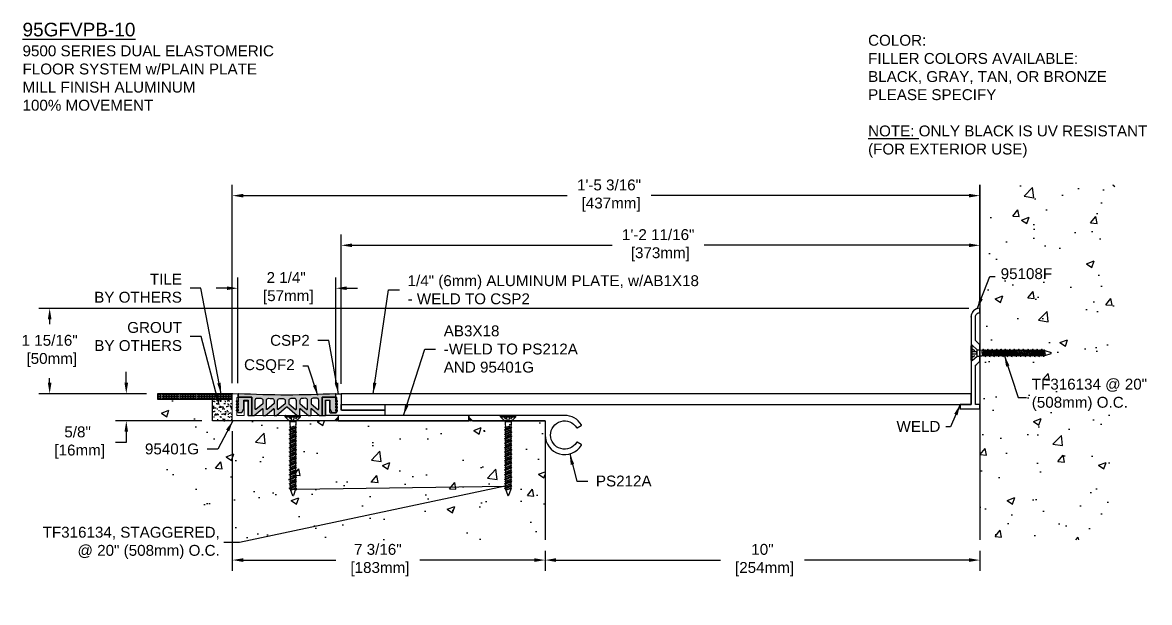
# Model space of a CAD drawing. Header units: inches. Extents: x -8 to 44.8, y -2.8 to 10.6.
# Drawn here: x -8.03 to 17.9, y -2.77 to 10.56 of the extents above; entities that cross this region are included whole.
import ezdxf
from ezdxf import colors
from ezdxf.entities.mleader import LeaderData, LeaderLine
from ezdxf.math import Vec2, Vec3

# ---------------------------------------------------------------- set-up
doc = ezdxf.new("R2010")
doc.units = ezdxf.units.IN
doc.header["$MEASUREMENT"] = 0
doc.linetypes.add('DASHED', pattern=[0.75, 0.5, -0.25])
for name, color, linetype in [('anchors', 4, 'Continuous'), ('conditions', 1, 'Continuous'), ('dimensions', 3, 'Continuous'), ('FILLER', 2, 'Continuous'), ('METALS', 7, 'Continuous'), ('Text', 2, 'Continuous')]:
    doc.layers.add(name, color=color, linetype=linetype)
doc.styles.add('ARIAL', font='arial.ttf')
doc.dimstyles.new('Arial', dxfattribs={"dimtxt": 0.25, "dimasz": 0.25, "dimexe": 0.25, "dimexo": 0.25, "dimgap": 0.25, "dimtad": 0, "dimtih": 1, "dimtoh": 1, "dimdec": 4, "dimzin": 0, "dimdsep": 46, "dimlunit": 4, "dimtxsty": 'ARIAL', "dimcen": 0.09, "dimadec": 0, "dimazin": 0, "dimtfac": 1, "dimtdec": 4, "dimtofl": 0, "dimtmove": 0, "dimatfit": 3, "dimfxl": 0, "dimfrac": 2, "dimtolj": 1, "dimtzin": 0, "dimarcsym": 0})

# ---------------------------------------------------------------- blocks, each defined once
blk = doc.blocks.new('*D0')
at = {"layer": 'DEFPOINTS', "color": 0}
for p in [(13.995, 5.439), (13.995, 3.865), (-0.694, 2.008)]:
    blk.add_point(p, dxfattribs=at)
at = {"layer": 'dimensions', "color": 0, "lineweight": -2}
for p, q in [((-0.694, 2.258), (-0.694, 5.689)), ((13.995, 4.115), (13.995, 5.689)), ((-0.444, 5.439), (5.541, 5.439)), ((13.745, 5.439), (7.653, 5.439))]:
    blk.add_line(p, q, dxfattribs=at)
at = {"layer": 'dimensions', "color": 0}
for points in [[(-0.444, 5.481), (-0.444, 5.397), (-0.694, 5.439)], [(13.745, 5.481), (13.745, 5.397), (13.995, 5.439)]]:
    blk.add_solid(points, dxfattribs=at)
at = {"layer": 'dimensions', "color": 0, "insert": (6.597, 5.439), "char_height": 0.25, "attachment_point": 5, "style": 'ARIAL'}
blk.add_mtext('\\A1;1\'-2 11/16"\\P [373mm]', dxfattribs=at)
blk = doc.blocks.new('*D1')
at = {"layer": 'DEFPOINTS', "color": 0}
for p in [(13.995, 6.581), (13.995, 3.865), (-3.201, 2.018)]:
    blk.add_point(p, dxfattribs=at)
at = {"layer": 'dimensions', "color": 0, "lineweight": -2}
for p, q in [((-3.201, 2.268), (-3.201, 6.831)), ((13.995, 4.115), (13.995, 6.831)), ((-2.951, 6.581), (4.499, 6.581)), ((13.745, 6.581), (6.432, 6.581))]:
    blk.add_line(p, q, dxfattribs=at)
at = {"layer": 'dimensions', "color": 0}
for points in [[(-2.951, 6.622), (-2.951, 6.539), (-3.201, 6.581)], [(13.745, 6.622), (13.745, 6.539), (13.995, 6.581)]]:
    blk.add_solid(points, dxfattribs=at)
at = {"layer": 'dimensions', "color": 0, "insert": (5.465, 6.581), "char_height": 0.25, "attachment_point": 5, "style": 'ARIAL'}
blk.add_mtext('\\A1;1\'-5 3/16"\\P [437mm]', dxfattribs=at)
blk = doc.blocks.new('*D2')
at = {"layer": 'DEFPOINTS', "color": 0}
for p in [(-3.201, 1.413), (3.995, -1.331), (3.995, -1.797)]:
    blk.add_point(p, dxfattribs=at)
at = {"layer": 'dimensions', "color": 0, "lineweight": -2}
for p, q in [((-3.201, 1.163), (-3.201, -2.047)), ((-2.951, -1.797), (-0.82, -1.797)), ((3.745, -1.797), (1.113, -1.797)), ((3.995, -1.581), (3.995, -2.047))]:
    blk.add_line(p, q, dxfattribs=at)
at = {"layer": 'dimensions', "color": 0}
for points in [[(-2.951, -1.755), (-2.951, -1.839), (-3.201, -1.797)], [(3.745, -1.755), (3.745, -1.839), (3.995, -1.797)]]:
    blk.add_solid(points, dxfattribs=at)
at = {"layer": 'dimensions', "color": 0, "insert": (0.147, -1.797), "char_height": 0.25, "attachment_point": 5, "style": 'ARIAL'}
blk.add_mtext('\\A1;7 3/16"\\P [183mm]', dxfattribs=at)
blk = doc.blocks.new('*D3')
at = {"layer": 'DEFPOINTS', "color": 0}
for p in [(3.996, -1.331), (13.995, -1.331), (13.995, -1.797)]:
    blk.add_point(p, dxfattribs=at)
at = {"layer": 'dimensions', "color": 0, "lineweight": -2}
for p, q in [((3.996, -1.581), (3.996, -2.047)), ((4.246, -1.797), (8.029, -1.797)), ((13.745, -1.797), (9.962, -1.797)), ((13.995, -1.581), (13.995, -2.047))]:
    blk.add_line(p, q, dxfattribs=at)
at = {"layer": 'dimensions', "color": 0}
for points in [[(4.246, -1.755), (4.246, -1.839), (3.996, -1.797)], [(13.745, -1.755), (13.745, -1.839), (13.995, -1.797)]]:
    blk.add_solid(points, dxfattribs=at)
at = {"layer": 'dimensions', "color": 0, "insert": (8.995, -1.797), "char_height": 0.25, "attachment_point": 5, "style": 'ARIAL'}
blk.add_mtext('\\A1;10"\\P [254mm]', dxfattribs=at)
blk = doc.blocks.new('*D4')
at = {"layer": 'DEFPOINTS', "color": 0}
for p in [(-0.819, 4.452), (-3.076, 2.018), (-0.819, 2.018)]:
    blk.add_point(p, dxfattribs=at)
at = {"layer": 'dimensions', "color": 0, "lineweight": -2}
for p, q in [((-3.076, 2.268), (-3.076, 4.702)), ((-0.819, 2.268), (-0.819, 4.702)), ((-3.326, 4.452), (-3.576, 4.452)), ((-0.569, 4.452), (-0.319, 4.452))]:
    blk.add_line(p, q, dxfattribs=at)
at = {"layer": 'dimensions', "color": 0}
for points in [[(-3.326, 4.494), (-3.326, 4.411), (-3.076, 4.452)], [(-0.569, 4.494), (-0.569, 4.411), (-0.819, 4.452)]]:
    blk.add_solid(points, dxfattribs=at)
at = {"layer": 'dimensions', "color": 0, "insert": (-1.962, 4.452), "char_height": 0.25, "attachment_point": 5, "style": 'ARIAL'}
blk.add_mtext('\\A1;2 1/4"\\P [57mm]', dxfattribs=at)
blk = doc.blocks.new('csp2')
blk.add_lwpolyline([(0, 0.33, -0.414214), (0.02, 0.35), (0.066, 0.35, -0.414214), (0.086, 0.33), (0.086, 0.08, 0.414214), (0.106, 0.06), (0.23, 0.06, 0.414214), (0.25, 0.08), (0.25, 0.405, 0.414214), (0.24, 0.415, -0.414214), (0.23, 0.425), (0.23, 0.49, -0.414214), (0.24, 0.5), (0.335, 0.5, -0.414214), (0.355, 0.48), (0.355, 0.135, 0.414214), (0.365, 0.125), (1.355, 0.125), (1.355, 0), (0.335, 0), (0.02, 0, -0.414214), (0, 0.02)], format="xyb", close=True)
blk = doc.blocks.new('A$C63CB1885')
for p, q in [((-0.176, 0), (-0.175, 0.018)), ((-0.176, 0), (0.176, 0)), ((-0.176, 0), (-0.07, -0.113)), ((-0.163, 0.029), (0.163, 0.029)), ((0.07, -0.113), (0.176, 0)), ((0.176, 0), (0.175, 0.018)), ((-0.086, -0.302), (0.086, -0.251)), ((-0.074, -0.251), (0.032, -0.215)), ((-0.074, -0.251), (-0.062, -0.245)), ((-0.074, -0.251), (-0.062, -0.257)), ((-0.07, -0.113), (0.07, -0.113)), ((-0.07, -0.113), (-0.07, -0.18)), ((-0.069, -0.189), (-0.063, -0.215)), ((-0.062, -0.245), (0.032, -0.215)), ((0.032, -0.215), (-0.062, -0.257)), ((-0.062, -0.225), (-0.062, -0.245)), ((0.062, -0.238), (-0.062, -0.289)), ((-0.062, -0.257), (-0.062, -0.289)), ((0.062, -0.225), (0.062, -0.238)), ((0.086, -0.251), (0.062, -0.238)), ((0.086, -0.251), (0.062, -0.264)), ((0.069, -0.189), (0.063, -0.215)), ((0.07, -0.113), (0.07, -0.18)), ((-0.086, -0.302), (-0.062, -0.289)), ((-0.086, -0.302), (-0.062, -0.315)), ((-0.086, -0.403), (0.086, -0.353)), ((-0.086, -0.403), (-0.062, -0.391)), ((-0.086, -0.403), (-0.062, -0.416)), ((-0.086, -0.505), (0.086, -0.454)), ((-0.086, -0.505), (-0.062, -0.492)), ((-0.086, -0.505), (-0.062, -0.518)), ((-0.074, -0.353), (0.074, -0.302)), ((-0.074, -0.353), (-0.062, -0.346)), ((-0.074, -0.353), (-0.062, -0.359)), ((-0.074, -0.454), (0.074, -0.403)), ((-0.074, -0.454), (-0.062, -0.448)), ((-0.074, -0.454), (-0.062, -0.46)), ((-0.074, -0.556), (0.074, -0.505)), ((0.062, -0.264), (-0.062, -0.315)), ((-0.062, -0.346), (0.062, -0.296)), ((0.062, -0.308), (-0.062, -0.359)), ((-0.062, -0.315), (-0.062, -0.346)), ((0.062, -0.34), (-0.062, -0.391)), ((-0.062, -0.359), (-0.062, -0.391)), ((0.062, -0.366), (-0.062, -0.416)), ((-0.062, -0.448), (0.062, -0.397)), ((0.062, -0.41), (-0.062, -0.46)), ((-0.062, -0.416), (-0.062, -0.448)), ((0.062, -0.441), (-0.062, -0.492)), ((-0.062, -0.46), (-0.062, -0.492)), ((0.062, -0.467), (-0.062, -0.518)), ((-0.062, -0.55), (0.062, -0.499)), ((0.062, -0.511), (-0.062, -0.562)), ((-0.062, -0.518), (-0.062, -0.55)), ((0.062, -0.264), (0.062, -0.296)), ((0.074, -0.302), (0.062, -0.296)), ((0.074, -0.302), (0.062, -0.308)), ((0.062, -0.308), (0.062, -0.34)), ((0.086, -0.353), (0.062, -0.34)), ((0.086, -0.353), (0.062, -0.366)), ((0.062, -0.366), (0.062, -0.397)), ((0.074, -0.403), (0.062, -0.397)), ((0.074, -0.403), (0.062, -0.41)), ((0.062, -0.41), (0.062, -0.441)), ((0.086, -0.454), (0.062, -0.441)), ((0.086, -0.454), (0.062, -0.467)), ((0.062, -0.467), (0.062, -0.499)), ((0.074, -0.505), (0.062, -0.499)), ((0.074, -0.505), (0.062, -0.511)), ((0.062, -0.511), (0.062, -0.543)), ((-0.086, -0.607), (0.086, -0.556)), ((-0.086, -0.607), (-0.062, -0.594)), ((-0.086, -0.607), (-0.062, -0.619)), ((-0.086, -0.708), (0.086, -0.657)), ((-0.086, -0.708), (-0.062, -0.695)), ((-0.086, -0.708), (-0.062, -0.721)), ((-0.086, -0.81), (0.086, -0.759)), ((-0.074, -0.556), (-0.062, -0.55)), ((-0.074, -0.556), (-0.062, -0.562)), ((-0.074, -0.657), (0.074, -0.607)), ((-0.074, -0.657), (-0.062, -0.651)), ((-0.074, -0.657), (-0.062, -0.664)), ((-0.074, -0.759), (0.074, -0.708)), ((-0.074, -0.759), (-0.062, -0.753)), ((-0.074, -0.759), (-0.062, -0.765)), ((0.062, -0.543), (-0.062, -0.594)), ((-0.062, -0.562), (-0.062, -0.594)), ((0.062, -0.569), (-0.062, -0.619)), ((-0.062, -0.651), (0.062, -0.6)), ((0.062, -0.613), (-0.062, -0.664)), ((-0.062, -0.619), (-0.062, -0.651)), ((0.062, -0.644), (-0.062, -0.695)), ((-0.062, -0.664), (-0.062, -0.695)), ((0.062, -0.67), (-0.062, -0.721)), ((-0.062, -0.753), (0.062, -0.702)), ((0.062, -0.714), (-0.062, -0.765)), ((-0.062, -0.721), (-0.062, -0.753)), ((0.062, -0.746), (-0.062, -0.797)), ((-0.062, -0.765), (-0.062, -0.797)), ((0.062, -0.772), (-0.062, -0.823)), ((0.086, -0.556), (0.062, -0.543)), ((0.086, -0.556), (0.062, -0.569)), ((0.062, -0.569), (0.062, -0.6)), ((0.074, -0.607), (0.062, -0.6)), ((0.074, -0.607), (0.062, -0.613)), ((0.062, -0.613), (0.062, -0.644)), ((0.086, -0.657), (0.062, -0.644)), ((0.086, -0.657), (0.062, -0.67)), ((0.062, -0.67), (0.062, -0.702)), ((0.074, -0.708), (0.062, -0.702)), ((0.074, -0.708), (0.062, -0.714)), ((0.062, -0.714), (0.062, -0.746)), ((0.086, -0.759), (0.062, -0.746)), ((0.086, -0.759), (0.062, -0.772)), ((0.062, -0.772), (0.062, -0.804)), ((-0.086, -0.81), (-0.062, -0.797)), ((-0.086, -0.81), (-0.062, -0.823)), ((-0.086, -0.911), (0.086, -0.86)), ((-0.086, -0.911), (-0.062, -0.898)), ((-0.086, -0.911), (-0.062, -0.924)), ((-0.086, -1.013), (0.086, -0.962)), ((-0.086, -1.013), (-0.062, -1)), ((-0.086, -1.013), (-0.062, -1.026)), ((-0.074, -0.86), (0.074, -0.81)), ((-0.074, -0.86), (-0.062, -0.854)), ((-0.074, -0.86), (-0.062, -0.867)), ((-0.074, -0.962), (0.074, -0.911)), ((-0.074, -0.962), (-0.062, -0.956)), ((-0.074, -0.962), (-0.062, -0.968)), ((-0.074, -1.064), (0.074, -1.013)), ((-0.062, -0.854), (0.062, -0.804)), ((0.062, -0.816), (-0.062, -0.867)), ((-0.062, -0.823), (-0.062, -0.854)), ((0.062, -0.848), (-0.062, -0.898)), ((-0.062, -0.867), (-0.062, -0.898)), ((0.062, -0.873), (-0.062, -0.924)), ((-0.062, -0.956), (0.062, -0.905)), ((0.062, -0.917), (-0.062, -0.968)), ((-0.062, -0.924), (-0.062, -0.956)), ((0.062, -0.949), (-0.062, -1)), ((-0.062, -0.968), (-0.062, -1)), ((0.062, -0.975), (-0.062, -1.026)), ((-0.062, -1.057), (0.062, -1.007)), ((0.062, -1.019), (-0.062, -1.07)), ((-0.062, -1.026), (-0.062, -1.057)), ((0.074, -0.81), (0.062, -0.804)), ((0.074, -0.81), (0.062, -0.816)), ((0.062, -0.816), (0.062, -0.848)), ((0.086, -0.86), (0.062, -0.848)), ((0.086, -0.86), (0.062, -0.873)), ((0.062, -0.873), (0.062, -0.905)), ((0.074, -0.911), (0.062, -0.905)), ((0.074, -0.911), (0.062, -0.917)), ((0.062, -0.917), (0.062, -0.949)), ((0.086, -0.962), (0.062, -0.949)), ((0.086, -0.962), (0.062, -0.975)), ((0.062, -0.975), (0.062, -1.007)), ((0.074, -1.013), (0.062, -1.007)), ((0.074, -1.013), (0.062, -1.019)), ((0.062, -1.019), (0.062, -1.051)), ((-0.086, -1.114), (0.086, -1.064)), ((-0.086, -1.114), (-0.062, -1.101)), ((-0.086, -1.114), (-0.062, -1.127)), ((-0.086, -1.222), (0.086, -1.171)), ((-0.086, -1.222), (-0.062, -1.209)), ((-0.086, -1.222), (-0.062, -1.235)), ((-0.086, -1.332), (0.086, -1.282)), ((-0.074, -1.064), (-0.062, -1.057)), ((-0.074, -1.064), (-0.062, -1.07)), ((-0.074, -1.171), (0.074, -1.121)), ((-0.074, -1.171), (-0.062, -1.165)), ((-0.074, -1.171), (-0.062, -1.178)), ((-0.074, -1.282), (0.074, -1.231)), ((-0.074, -1.282), (-0.062, -1.275)), ((-0.074, -1.282), (-0.062, -1.288)), ((0.062, -1.051), (-0.062, -1.101)), ((-0.062, -1.07), (-0.062, -1.101)), ((0.062, -1.077), (-0.062, -1.127)), ((-0.062, -1.165), (0.062, -1.115)), ((0.062, -1.127), (-0.062, -1.178)), ((-0.062, -1.127), (-0.062, -1.165)), ((0.062, -1.159), (-0.062, -1.209)), ((-0.062, -1.178), (-0.062, -1.209)), ((0.062, -1.184), (-0.062, -1.235)), ((-0.062, -1.275), (0.062, -1.225)), ((-0.062, -1.235), (-0.062, -1.275)), ((0.062, -1.237), (-0.062, -1.288)), ((0.062, -1.269), (-0.062, -1.319)), ((-0.062, -1.288), (-0.062, -1.319)), ((0.062, -1.295), (-0.062, -1.345)), ((0.086, -1.064), (0.062, -1.051)), ((0.086, -1.064), (0.062, -1.077)), ((0.062, -1.077), (0.062, -1.115)), ((0.074, -1.121), (0.062, -1.115)), ((0.074, -1.121), (0.062, -1.127)), ((0.062, -1.127), (0.062, -1.159)), ((0.086, -1.171), (0.062, -1.159)), ((0.086, -1.171), (0.062, -1.184)), ((0.062, -1.184), (0.062, -1.225)), ((0.074, -1.231), (0.062, -1.225)), ((0.074, -1.231), (0.062, -1.237)), ((0.062, -1.237), (0.062, -1.269)), ((0.086, -1.282), (0.062, -1.269)), ((0.086, -1.282), (0.062, -1.295)), ((0.062, -1.295), (0.062, -1.33)), ((-0.086, -1.332), (-0.062, -1.319)), ((-0.086, -1.332), (-0.062, -1.345)), ((-0.086, -1.438), (0.086, -1.387)), ((-0.086, -1.438), (-0.062, -1.425)), ((-0.086, -1.438), (-0.062, -1.451)), ((-0.086, -1.54), (0.086, -1.489)), ((-0.086, -1.54), (-0.062, -1.527)), ((-0.086, -1.54), (-0.062, -1.553)), ((-0.074, -1.387), (0.074, -1.336)), ((-0.074, -1.387), (-0.062, -1.381)), ((-0.074, -1.387), (-0.062, -1.393)), ((-0.074, -1.489), (0.074, -1.439)), ((-0.074, -1.489), (-0.062, -1.483)), ((-0.074, -1.489), (-0.062, -1.496)), ((-0.074, -1.592), (0.074, -1.541)), ((-0.062, -1.381), (0.062, -1.33)), ((0.062, -1.343), (-0.062, -1.393)), ((-0.062, -1.345), (-0.062, -1.381)), ((0.062, -1.374), (-0.062, -1.425)), ((-0.062, -1.393), (-0.062, -1.425)), ((0.062, -1.4), (-0.062, -1.451)), ((-0.062, -1.483), (0.062, -1.433)), ((0.062, -1.445), (-0.062, -1.496)), ((-0.062, -1.451), (-0.062, -1.483)), ((0.062, -1.477), (-0.062, -1.527)), ((-0.062, -1.496), (-0.062, -1.527)), ((0.062, -1.502), (-0.062, -1.553)), ((-0.062, -1.586), (0.062, -1.535)), ((0.062, -1.547), (-0.062, -1.598)), ((-0.062, -1.553), (-0.062, -1.586)), ((0.074, -1.336), (0.062, -1.33)), ((0.074, -1.336), (0.062, -1.343)), ((0.062, -1.343), (0.062, -1.374)), ((0.086, -1.387), (0.062, -1.374)), ((0.086, -1.387), (0.062, -1.4)), ((0.062, -1.4), (0.062, -1.433)), ((0.074, -1.439), (0.062, -1.433)), ((0.074, -1.439), (0.062, -1.445)), ((0.062, -1.445), (0.062, -1.477)), ((0.086, -1.489), (0.062, -1.477)), ((0.086, -1.489), (0.062, -1.502)), ((0.062, -1.502), (0.062, -1.535)), ((0.074, -1.541), (0.062, -1.535)), ((0.074, -1.541), (0.062, -1.547)), ((0.062, -1.547), (0.062, -1.579)), ((-0.086, -1.643), (0.086, -1.592)), ((-0.086, -1.643), (-0.062, -1.63)), ((-0.086, -1.643), (-0.062, -1.655)), ((-0.074, -1.592), (-0.062, -1.586)), ((-0.074, -1.592), (-0.062, -1.598)), ((0.062, -1.579), (-0.062, -1.63)), ((-0.062, -1.598), (-0.062, -1.63)), ((0.062, -1.605), (-0.062, -1.655)), ((-0.06, -1.668), (-0.01, -1.81)), ((-0.034, -1.679), (0.062, -1.636)), ((-0.034, -1.679), (0.074, -1.643)), ((0.062, -1.649), (-0.034, -1.679)), ((0.06, -1.668), (0.01, -1.81)), ((0.086, -1.592), (0.062, -1.579)), ((0.086, -1.592), (0.062, -1.605)), ((0.062, -1.605), (0.062, -1.652)), ((0.074, -1.643), (0.062, -1.636)), ((0.074, -1.643), (0.062, -1.649))]:
    blk.add_line(p, q)
at = {"linetype": 'DASHED', "ltscale": 0.025}
for p, q in [((-0.113, 0.029), (-0.024, -0.106)), ((-0.024, -0.106), (-0.031, 0.028)), ((0.024, -0.106), (0.031, 0.029)), ((0.112, 0.029), (0.024, -0.106)), ((-0.024, -0.106), (0.024, -0.106))]:
    blk.add_line(p, q, dxfattribs=at)
for centre, radius, start, end in [((-0.163, 0.017), 0.0112, 90, 175), ((0.163, 0.017), 0.0112, 5, 90), ((-0.023, -0.18), 0.0465, 180, 191.9357), ((-0.109, -0.225), 0.0465, 0, 11.9357), ((0.109, -0.225), 0.0465, 168.0643, 180), ((0.023, -0.18), 0.0465, 348.0643, 0), ((-0.016, -1.652), 0.0465, 183.9476, 199.3058), ((0, -1.806), 0.0106, 204.1001, 335.8999), ((0.016, -1.652), 0.0465, 340.6942, 0)]:
    blk.add_arc(centre, radius, start, end)
blk = doc.blocks.new('TF316134')
blk.add_blockref('A$C63CB1885', (0, -0.0285))
blk = doc.blocks.new('*D10')
at = {"layer": 'DEFPOINTS', "color": 0}
for p in [(-4.923, 2.028), (-5.64, 1.403), (-3.654, 1.403)]:
    blk.add_point(p, dxfattribs=at)
at = {"layer": 'dimensions', "color": 0, "lineweight": -2}
for p, q in [((-5.64, 2.278), (-5.64, 2.528)), ((-5.173, 2.028), (-5.89, 2.028)), ((-3.904, 1.403), (-5.89, 1.403)), ((-5.64, 1.153), (-5.64, 0.903)), ((-5.64, 0.903), (-5.89, 0.903))]:
    blk.add_line(p, q, dxfattribs=at)
at = {"layer": 'dimensions', "color": 0}
for points in [[(-5.682, 2.278), (-5.599, 2.278), (-5.64, 2.028)], [(-5.682, 1.153), (-5.599, 1.153), (-5.64, 1.403)]]:
    blk.add_solid(points, dxfattribs=at)
at = {"layer": 'dimensions', "color": 0, "insert": (-6.76, 0.903), "char_height": 0.25, "attachment_point": 5, "style": 'ARIAL'}
blk.add_mtext('\\A1;5/8"\\P [16mm]', dxfattribs=at)
blk = doc.blocks.new('95401G')
at = {"color": 7, "linetype": 'Continuous', "lineweight": 15}
blk.add_lwpolyline([(2.438, 0.115, 0.414214), (2.428, 0.125), (0.365, 0.125, -0.414214), (0.355, 0.135), (0.355, 0.445, 0.414214), (0.345, 0.455), (0.285, 0.455, 0.414214), (0.275, 0.445), (0.275, 0.135, -0.414214), (0.265, 0.125), (0.115, 0.125, -0.414214), (0.105, 0.135), (0.105, 0.53, -0.414214), (0.115, 0.54, 0.414214), (0.125, 0.55), (0.125, 0.615, 0.414214), (0.115, 0.625), (0.01, 0.625, 0.414214), (0, 0.615), (0, 0.01, 0.414214), (0.01, 0), (0.981, 0, 0.198912), (0.988, 0.003), (0.993, 0.008, -0.414214), (1.007, 0.008), (1.012, 0.003, 0.198912), (1.019, 0), (2.344, 0, 0.198912), (2.351, 0.003), (2.435, 0.087, 0.198912), (2.438, 0.094)], format="xyb", close=True, dxfattribs=at)
blk = doc.blocks.new('PS212A')
at = {"linetype": 'Continuous', "flags": 128}
blk.add_lwpolyline([(0.451, 0.125), (-1.747, 0.125, 0.414214), (-1.757, 0.115), (-1.757, 0.095, 0.198912), (-1.754, 0.087), (-1.67, 0.003, 0.198912), (-1.663, 0), (-0.009, 0, -0.414214), (0.001, -0.01), (0.001, -0.325, 0.758338), (0.836, -0.559, 0.420887), (0.832, -0.545), (0.741, -0.492, 0.405496), (0.727, -0.496, -3.520953), (0.727, -0.154, 0.405496), (0.741, -0.157), (0.832, -0.105, 0.420887), (0.836, -0.091, 0.261868)], format="xyb", close=True, dxfattribs=at)
blk = doc.blocks.new('95108F')
blk.add_lwpolyline([(0.063, 0.063), (0.963, 0.063), (1.063, -0.037), (1.438, -0.037), (1.538, 0.063), (2.077, 0.063, -0.414214), (2.176, -0.036), (2.176, -0.037), (2.276, -0.037), (2.276, -0.036, 0.414214), (2.077, 0.163), (1.261, 0.163), (1.251, 0.153), (1.241, 0.163), (0.063, 0.163), (0.063, 0.413), (-0.037, 0.413), (-0.037, -0.037), (0.063, -0.037)], format="xyb", close=True)
for p in [(-0.037, 0.413), (0.963, 0.063), (2.077, 0.163), (2.199, 0.122), (0.063, -0.037), (1.438, -0.037), (2.276, -0.037)]:
    blk.add_point(p)
blk = doc.blocks.new('CSQF2')
h = blk.add_hatch(color=256)
h.paths.add_polyline_path([(4.559, 1.888, 0.430422), (4.548, 1.898, -0.027516), (2.319, 1.898, 0.430422), (2.309, 1.888), (2.309, 1.819), (2.624, 1.819), (2.624, 1.399), (2.676, 1.399, 0.176327), (2.682, 1.401), (2.864, 1.554, -0.63707), (2.88, 1.546), (2.88, 1.409, 0.414214), (2.89, 1.399), (2.932, 1.399, 0.176327), (2.939, 1.401), (3.121, 1.554, -0.63707), (3.137, 1.546), (3.137, 1.409, 0.414214), (3.147, 1.399), (3.189, 1.399, 0.176327), (3.195, 1.401), (3.427, 1.596, -0.36397), (3.44, 1.596), (3.672, 1.401, 0.176327), (3.679, 1.399), (3.721, 1.399, 0.414214), (3.731, 1.409), (3.731, 1.546, -0.63707), (3.747, 1.554), (3.929, 1.401, 0.176327), (3.935, 1.399), (3.977, 1.399, 0.414214), (3.987, 1.409), (3.987, 1.546, -0.63707), (4.004, 1.554), (4.186, 1.401, 0.176327), (4.192, 1.399), (4.244, 1.399), (4.244, 1.819), (4.559, 1.819)])
h.paths.add_polyline_path([(3.267, 1.788, 0.000939), (3.344, 1.788, -0.412919), (3.394, 1.738), (3.394, 1.676, -0.221695), (3.39, 1.669), (3.234, 1.537, -0.63707), (3.217, 1.545), (3.217, 1.738, -0.416611)], flags=16)
h.paths.add_polyline_path([(3.137, 1.74), (3.137, 1.676, -0.221695), (3.134, 1.669), (2.977, 1.537, -0.63707), (2.96, 1.545), (2.96, 1.742, -0.420307), (3.012, 1.792, 0.000939), (3.088, 1.79, -0.409242)], flags=16)
h.paths.add_polyline_path([(3.524, 1.788, 0.000939), (3.6, 1.788, -0.416611), (3.651, 1.738), (3.651, 1.545, -0.63707), (3.634, 1.537), (3.478, 1.669, -0.221695), (3.474, 1.676), (3.474, 1.738, -0.412919)], flags=16)
h.paths.add_polyline_path([(2.88, 1.746), (2.88, 1.676, -0.221695), (2.877, 1.669), (2.72, 1.537, -0.63707), (2.704, 1.545), (2.704, 1.749, -0.424014), (2.756, 1.799, 0.000939), (2.832, 1.796, -0.405574)], flags=16)
h.paths.add_polyline_path([(3.78, 1.79, 0.000939), (3.856, 1.792, -0.420307), (3.907, 1.742), (3.907, 1.545, -0.63707), (3.891, 1.537), (3.734, 1.669, -0.221695), (3.731, 1.676), (3.731, 1.74, -0.409242)], flags=16)
h.paths.add_polyline_path([(4.036, 1.796, 0.000939), (4.112, 1.799, -0.424014), (4.164, 1.749), (4.164, 1.545, -0.63707), (4.147, 1.537), (3.991, 1.669, -0.221695), (3.987, 1.676), (3.987, 1.746, -0.405574)], flags=16)
h.paths.add_polyline_path([(2.624, 1.819), (2.309, 1.819), (2.309, 1.707), (2.285, 1.731, 0.414214), (2.271, 1.731, 0.414214), (2.271, 1.717), (2.309, 1.679), (2.309, 1.637), (2.285, 1.661, 0.414214), (2.271, 1.661, 0.414214), (2.271, 1.647), (2.309, 1.609), (2.309, 1.567), (2.285, 1.591, 0.414214), (2.271, 1.591, 0.414214), (2.271, 1.577), (2.309, 1.539), (2.309, 1.497), (2.285, 1.521, 0.414214), (2.271, 1.521, 0.414214), (2.271, 1.507), (2.306, 1.472, 0.198912), (2.313, 1.469), (2.399, 1.469), (2.444, 1.547), (2.444, 1.749), (2.544, 1.749), (2.544, 1.399), (2.624, 1.399)])
h.paths.add_polyline_path([(4.324, 1.749), (4.424, 1.749), (4.424, 1.547), (4.469, 1.469), (4.555, 1.469, 0.198912), (4.562, 1.472), (4.597, 1.507, 0.414214), (4.597, 1.521, 0.414214), (4.583, 1.521), (4.559, 1.497), (4.559, 1.539), (4.597, 1.577, 0.414214), (4.597, 1.591, 0.414214), (4.583, 1.591), (4.559, 1.567), (4.559, 1.609), (4.597, 1.647, 0.414214), (4.597, 1.661, 0.414214), (4.583, 1.661), (4.559, 1.637), (4.559, 1.679), (4.597, 1.717, 0.414214), (4.597, 1.731, 0.414214), (4.583, 1.731), (4.559, 1.707), (4.559, 1.819), (4.244, 1.819), (4.244, 1.399), (4.324, 1.399)])
for p, q in [((2.309, 1.819), (2.624, 1.819)), ((2.624, 1.819), (2.309, 1.819)), ((2.624, 1.819), (2.624, 1.399)), ((2.624, 1.399), (2.624, 1.819)), ((4.244, 1.819), (4.244, 1.399)), ((4.559, 1.819), (4.244, 1.819)), ((4.244, 1.819), (4.559, 1.819)), ((4.244, 1.399), (4.244, 1.819))]:
    blk.add_line(p, q)
for points in [[(2.89, 1.399), (2.932, 1.399, 0.176327), (2.939, 1.401), (3.121, 1.554, -0.63707), (3.137, 1.546), (3.137, 1.409, 0.414214), (3.147, 1.399), (3.189, 1.399, 0.176327), (3.195, 1.401), (3.427, 1.596, -0.36397), (3.44, 1.596), (3.672, 1.401, 0.176327), (3.679, 1.399), (3.721, 1.399, 0.414214), (3.731, 1.409), (3.731, 1.546, -0.63707), (3.747, 1.554), (3.929, 1.401, 0.176327), (3.935, 1.399), (3.977, 1.399, 0.414214), (3.987, 1.409), (3.987, 1.546, -0.63707), (4.004, 1.554), (4.186, 1.401, 0.176327), (4.192, 1.399), (4.244, 1.399), (4.324, 1.399), (4.324, 1.749), (4.424, 1.749), (4.424, 1.547), (4.469, 1.469), (4.555, 1.469, 0.198912), (4.562, 1.472), (4.597, 1.507, 0.414214), (4.597, 1.521, 0.414214), (4.583, 1.521), (4.559, 1.497), (4.559, 1.539), (4.597, 1.577, 0.414214), (4.597, 1.591, 0.414214), (4.583, 1.591), (4.559, 1.567), (4.559, 1.609), (4.597, 1.647, 0.414214), (4.597, 1.661, 0.414214), (4.583, 1.661), (4.559, 1.637), (4.559, 1.679), (4.597, 1.717, 0.414214), (4.597, 1.731, 0.414214), (4.583, 1.731), (4.559, 1.707), (4.559, 1.819), (4.559, 1.888, 0.430422), (4.548, 1.898, -0.027516), (2.319, 1.898, 0.430422), (2.309, 1.888), (2.309, 1.819), (2.309, 1.707), (2.285, 1.731, 0.414214), (2.271, 1.731, 0.414214), (2.271, 1.717), (2.309, 1.679), (2.309, 1.637), (2.285, 1.661, 0.414214), (2.271, 1.661, 0.414214), (2.271, 1.647), (2.309, 1.609), (2.309, 1.567), (2.285, 1.591, 0.414214), (2.271, 1.591, 0.414214), (2.271, 1.577), (2.309, 1.539), (2.309, 1.497), (2.285, 1.521, 0.414214), (2.271, 1.521, 0.414214), (2.271, 1.507), (2.306, 1.472, 0.198912), (2.313, 1.469), (2.399, 1.469), (2.444, 1.547), (2.444, 1.749), (2.544, 1.749), (2.544, 1.399), (2.624, 1.399), (2.676, 1.399, 0.176327), (2.682, 1.401), (2.864, 1.554, -0.63707), (2.88, 1.546), (2.88, 1.409, 0.414214)], [(2.88, 1.676, -0.221695), (2.877, 1.669), (2.72, 1.537, -0.63707), (2.704, 1.545), (2.704, 1.749, -0.424014), (2.756, 1.799, 0.000939), (2.832, 1.796, -0.405574), (2.88, 1.746)], [(3.137, 1.74), (3.137, 1.676, -0.221695), (3.134, 1.669), (2.977, 1.537, -0.63707), (2.96, 1.545), (2.96, 1.742, -0.420307), (3.012, 1.792, 0.000939), (3.088, 1.79, -0.409242)], [(3.394, 1.738), (3.394, 1.676, -0.221695), (3.39, 1.669), (3.234, 1.537, -0.63707), (3.217, 1.545), (3.217, 1.738, -0.416611), (3.267, 1.788, 0.000939), (3.344, 1.788, -0.412919)], [(3.474, 1.738), (3.474, 1.676, 0.221695), (3.478, 1.669), (3.634, 1.537, 0.63707), (3.651, 1.545), (3.651, 1.738, 0.416611), (3.6, 1.788, -0.000939), (3.524, 1.788, 0.412919)], [(3.78, 1.79, 0.409242), (3.731, 1.74), (3.731, 1.676, 0.221695), (3.734, 1.669), (3.891, 1.537, 0.63707), (3.907, 1.545), (3.907, 1.742, 0.420307), (3.856, 1.792, -0.000939)], [(3.987, 1.746), (3.987, 1.676, 0.221695), (3.991, 1.669), (4.147, 1.537, 0.63707), (4.164, 1.545), (4.164, 1.749, 0.424014), (4.112, 1.799, -0.000939), (4.036, 1.796, 0.405574)]]:
    blk.add_lwpolyline(points, format="xyb", close=True)
blk = doc.blocks.new('*D20')
at = {"layer": 'DEFPOINTS', "color": 0}
for p in [(13.995, 3.99), (-7.403, 2.028), (-4.923, 2.028)]:
    blk.add_point(p, dxfattribs=at)
at = {"layer": 'dimensions', "color": 0, "lineweight": -2}
for p, q in [((13.745, 3.99), (-7.653, 3.99)), ((-7.403, 3.74), (-7.403, 3.63)), ((-7.403, 2.278), (-7.403, 2.388)), ((-5.173, 2.028), (-7.653, 2.028))]:
    blk.add_line(p, q, dxfattribs=at)
at = {"layer": 'dimensions', "color": 0}
for points in [[(-7.444, 3.74), (-7.361, 3.74), (-7.403, 3.99)], [(-7.444, 2.278), (-7.361, 2.278), (-7.403, 2.028)]]:
    blk.add_solid(points, dxfattribs=at)
at = {"layer": 'dimensions', "color": 0, "insert": (-7.403, 3.009), "char_height": 0.25, "attachment_point": 5, "style": 'ARIAL'}
blk.add_mtext('\\A1;1 15/16"\\P [50mm]', dxfattribs=at)

msp = doc.modelspace()

# ---------------------------------------------------------------- hatches: boundary and pattern name
at = {"layer": 'conditions'}
h = msp.add_hatch(dxfattribs=at)
h.set_pattern_fill('AR-CONC', color=256, scale=0.25, style=0)
h.paths.add_polyline_path([(3.08217, 0.5435), (3.08217, 0.57515), (3.05811, 0.5881), (3.08216, 0.60105), (3.08216, 0.63269), (3.07067, 0.63888), (3.08216, 0.64506), (3.08216, 0.67671), (3.05811, 0.68966), (3.08216, 0.7026), (3.08215, 0.73426), (3.07067, 0.74044), (3.08215, 0.74662), (3.08215, 0.77828), (3.05811, 0.79122), (3.08215, 0.80416), (3.08214, 0.83583), (3.07067, 0.842), (3.08214, 0.84818), (3.08214, 0.87985), (3.05811, 0.89278), (3.08214, 0.90572), (3.08214, 0.93739), (3.07067, 0.94356), (3.08214, 0.94974), (3.08213, 0.98141), (3.05811, 0.99435), (3.08213, 1.00728), (3.08213, 1.03896), (3.07067, 1.04513), (3.08213, 1.05129), (3.08213, 1.08298), (3.05811, 1.09591), (3.08212, 1.10884), (3.08212, 1.14053), (3.07067, 1.14669), (3.08212, 1.15285), (3.08212, 1.18455), (3.05811, 1.19747), (3.08212, 1.2104), (3.08211, 1.24209), (3.07067, 1.24825), (3.08211, 1.25441), (3.08211, 1.27455, 0.12874664), (3.08, 1.29802, -0.0696153), (3.07562, 1.31013), (3.08211, 1.27941), (3.08211, 1.25441), (3.17645, 1.2847), (3.08211, 1.24209), (3.08212, 1.2104), (3.20661, 1.26118), (3.20661, 1.27941), (3.21311, 1.31013, 0.05212645), (3.21411, 1.31975), (3.21411, 1.38685), (3.07461, 1.38685), (3.07461, 1.31975, 0.128787), (3.07672, 1.29628, -0.0696153), (3.08111, 1.28416), (3.07461, 1.31489), (3.07461, 1.38685), (3.05949, 1.40282), (-1.72202, 1.40282), (-1.73714, 1.38685), (-1.73714, 1.31489), (-1.74364, 1.28416, 0.13295553), (-1.74227, 1.2599), (-1.72064, 1.24825), (-1.74464, 1.23533), (-1.74464, 1.20363), (-1.7332, 1.19747), (-1.74464, 1.19131), (-1.74464, 1.15961), (-1.72064, 1.14669), (-1.74464, 1.13376), (-1.74464, 1.10207), (-1.7332, 1.09591), (-1.74464, 1.08974), (-1.74464, 1.05805), (-1.72064, 1.04513), (-1.74464, 1.0322), (-1.74464, 1.00051), (-1.7332, 0.99435), (-1.74464, 0.98818), (-1.74464, 0.95649), (-1.72064, 0.94356), (-1.74464, 0.93064), (-1.74464, 0.89895), (-1.7332, 0.89278), (-1.74464, 0.88662), (-1.74464, 0.85493), (-1.72064, 0.842), (-1.74464, 0.82908), (-1.74464, 0.79738), (-1.7332, 0.79122), (-1.74464, 0.78506), (-1.74464, 0.75336), (-1.72064, 0.74044), (-1.74464, 0.72751), (-1.74464, 0.69582), (-1.7332, 0.68966), (-1.74464, 0.68349), (-1.74464, 0.6518), (-1.72064, 0.63888), (-1.74464, 0.62595), (-1.74464, 0.59426), (-1.7332, 0.5881), (-1.74464, 0.58193), (-1.74464, 0.55024), (-1.72064, 0.53731), (-1.74464, 0.52439), (-1.74464, 0.4927), (-1.7332, 0.48653), (-1.74464, 0.48037), (-1.74464, 0.44868), (-1.72064, 0.43575), (-1.74464, 0.42283), (-1.74464, 0.38482), (-1.7332, 0.37865), (-1.74464, 0.37249), (-1.74464, 0.3408), (-1.72064, 0.32787), (-1.74464, 0.31495), (-1.74464, 0.27469), (-1.7332, 0.26852), (-1.74464, 0.26236), (-1.74464, 0.23067), (-1.72064, 0.21774), (-1.74464, 0.20482), (-1.74464, 0.16906), (-1.7332, 0.16289), (-1.74464, 0.15673), (-1.74464, 0.12504), (-1.72064, 0.11211), (-1.74464, 0.09919), (-1.74464, 0.06679), (-1.7332, 0.06063), (-1.74464, 0.05447), (-1.74464, 0.02277), (-1.72064, 0.00985), (-1.74464, -0.00308), (-1.74464, -0.03547), (-1.7332, -0.04163), (-1.74464, -0.04779), (-1.74464, -0.07949), (-1.72064, -0.09241), (-1.74464, -0.10534), (-1.74464, -0.13703), (-1.7332, -0.14319), (-1.74464, -0.14936), (-1.74464, -0.16078), (-1.79667, -0.3093, -0.70927499), (-1.81653, -0.31096), (-1.87116, -0.15503), (-1.89314, -0.14319), (-1.86903, -0.13021), (-1.86903, -0.09863), (-1.88059, -0.09241), (-1.86904, -0.0862), (-1.86904, -0.05391), (-1.89314, -0.04093), (-1.86904, -0.02796), (-1.86904, 0.00364), (-1.88059, 0.00985), (-1.86904, 0.01606), (-1.86905, 0.04836), (-1.89314, 0.06133), (-1.86905, 0.0743), (-1.86905, 0.1059), (-1.88059, 0.11211), (-1.86905, 0.11832), (-1.86905, 0.15399), (-1.89314, 0.16696), (-1.86906, 0.17993), (-1.86906, 0.21154), (-1.88059, 0.21774), (-1.86906, 0.22395), (-1.86906, 0.26413), (-1.89314, 0.27709), (-1.86906, 0.29005), (-1.86907, 0.32167), (-1.88059, 0.32787), (-1.86907, 0.33407), (-1.86907, 0.37201), (-1.89314, 0.38497), (-1.86907, 0.39793), (-1.86908, 0.42956), (-1.88059, 0.43575), (-1.86908, 0.44194), (-1.86908, 0.47358), (-1.89314, 0.48653), (-1.86908, 0.49949), (-1.86908, 0.53113), (-1.88059, 0.53731), (-1.86908, 0.5435), (-1.86909, 0.57515), (-1.89314, 0.5881), (-1.86909, 0.60105), (-1.86909, 0.63269), (-1.88059, 0.63888), (-1.86909, 0.64506), (-1.86909, 0.67671), (-1.89314, 0.68966), (-1.8691, 0.7026), (-1.8691, 0.73426), (-1.88059, 0.74044), (-1.8691, 0.74662), (-1.8691, 0.77828), (-1.89314, 0.79122), (-1.8691, 0.80416), (-1.86911, 0.83583), (-1.88059, 0.842), (-1.86911, 0.84818), (-1.86911, 0.87985), (-1.89314, 0.89278), (-1.86911, 0.90572), (-1.86911, 0.93739), (-1.88059, 0.94356), (-1.86912, 0.94974), (-1.86912, 0.98141), (-1.89314, 0.99435), (-1.86912, 1.00728), (-1.86912, 1.03896), (-1.88059, 1.04513), (-1.86912, 1.05129), (-1.86913, 1.08298), (-1.89314, 1.09591), (-1.86913, 1.10884), (-1.86913, 1.14053), (-1.88059, 1.14669), (-1.86913, 1.15285), (-1.86913, 1.18455), (-1.89314, 1.19747), (-1.86914, 1.2104), (-1.86914, 1.24209), (-1.88059, 1.24825), (-1.86914, 1.25441), (-1.86914, 1.27455, 0.12874664), (-1.87125, 1.29802, -0.0696153), (-1.87564, 1.31013), (-1.86914, 1.27941), (-1.86914, 1.25441), (-1.7748, 1.2847), (-1.86914, 1.24209), (-1.86914, 1.2104), (-1.74464, 1.26118), (-1.74464, 1.27941), (-1.73815, 1.31013, 0.05212645), (-1.73714, 1.31975), (-1.73714, 1.38685), (-1.87664, 1.38685), (-1.87664, 1.31975, 0.128787), (-1.87453, 1.29628, -0.0696153), (-1.87015, 1.28416), (-1.87664, 1.31489), (-1.87664, 1.38685), (-1.89176, 1.40282), (-3.65379, 1.40282), (-3.65379, 1.90285), (-4.92252, 1.90285), (-4.92252, -1.3308), (3.99462, -1.3308), (3.99462, 1.39284, 0.43534858), (3.9839, 1.40282), (3.22923, 1.40282), (3.21411, 1.38685), (3.21411, 1.31489), (3.20762, 1.28416, 0.13295553), (3.20898, 1.2599), (3.23061, 1.24825), (3.20661, 1.23533), (3.20661, 1.20363), (3.21806, 1.19747), (3.20661, 1.19131), (3.20661, 1.15961), (3.23061, 1.14669), (3.20661, 1.13376), (3.20661, 1.10207), (3.21806, 1.09591), (3.20661, 1.08974), (3.20661, 1.05805), (3.23061, 1.04513), (3.20661, 1.0322), (3.20661, 1.00051), (3.21806, 0.99435), (3.20661, 0.98818), (3.20661, 0.95649), (3.23061, 0.94356), (3.20661, 0.93064), (3.20661, 0.89895), (3.21806, 0.89278), (3.20661, 0.88662), (3.20661, 0.85493), (3.23061, 0.842), (3.20661, 0.82908), (3.20661, 0.79738), (3.21806, 0.79122), (3.20661, 0.78506), (3.20661, 0.75336), (3.23061, 0.74044), (3.20661, 0.72751), (3.20661, 0.69582), (3.21806, 0.68966), (3.20661, 0.68349), (3.20661, 0.6518), (3.23061, 0.63888), (3.20661, 0.62595), (3.20661, 0.59426), (3.21806, 0.5881), (3.20661, 0.58193), (3.20661, 0.55024), (3.23061, 0.53731), (3.20661, 0.52439), (3.20661, 0.4927), (3.21806, 0.48653), (3.20661, 0.48037), (3.20661, 0.44868), (3.23061, 0.43575), (3.20661, 0.42283), (3.20661, 0.38482), (3.21806, 0.37865), (3.20661, 0.37249), (3.20661, 0.3408), (3.23061, 0.32787), (3.20661, 0.31495), (3.20661, 0.27469), (3.21806, 0.26852), (3.20661, 0.26236), (3.20661, 0.23067), (3.23061, 0.21774), (3.20661, 0.20482), (3.20661, 0.16906), (3.21806, 0.16289), (3.20661, 0.15673), (3.20661, 0.12504), (3.23061, 0.11211), (3.20661, 0.09919), (3.20661, 0.06679), (3.21806, 0.06063), (3.20661, 0.05447), (3.20661, 0.02277), (3.23061, 0.00985), (3.20661, -0.00308), (3.20661, -0.03547), (3.21806, -0.04163), (3.20661, -0.04779), (3.20661, -0.07949), (3.23061, -0.09241), (3.20661, -0.10534), (3.20661, -0.13703), (3.21806, -0.14319), (3.20661, -0.14936), (3.20661, -0.16078), (3.15458, -0.3093, -0.70927499), (3.13472, -0.31096), (3.0801, -0.15503), (3.05811, -0.14319), (3.08222, -0.13021), (3.08222, -0.09863), (3.07067, -0.09241), (3.08222, -0.0862), (3.08221, -0.05391), (3.05811, -0.04093), (3.08221, -0.02796), (3.08221, 0.00364), (3.07067, 0.00985), (3.08221, 0.01606), (3.08221, 0.04836), (3.05811, 0.06133), (3.0822, 0.0743), (3.0822, 0.1059), (3.07067, 0.11211), (3.0822, 0.11832), (3.0822, 0.15399), (3.05811, 0.16696), (3.0822, 0.17993), (3.08219, 0.21154), (3.07067, 0.21774), (3.08219, 0.22395), (3.08219, 0.26413), (3.05811, 0.27709), (3.08219, 0.29005), (3.08218, 0.32167), (3.07067, 0.32787), (3.08218, 0.33407), (3.08218, 0.37201), (3.05811, 0.38497), (3.08218, 0.39793), (3.08218, 0.42956), (3.07067, 0.43575), (3.08218, 0.44194), (3.08217, 0.47358), (3.05811, 0.48653), (3.08217, 0.49949), (3.08217, 0.53113), (3.07067, 0.53731)])
h.paths.add_polyline_path([(17.10334, 6.83061), (13.99462, 6.83061), (13.99462, 3.03395), (14.00758, 3.03395), (14.0383, 3.02745, 0.13295553), (14.06256, 3.02882), (14.07421, 3.05045), (14.08714, 3.02645), (14.11883, 3.02645), (14.125, 3.03789), (14.13116, 3.02645), (14.16285, 3.02645), (14.17578, 3.05045), (14.1887, 3.02645), (14.22039, 3.02645), (14.22656, 3.03789), (14.23272, 3.02645), (14.26441, 3.02645), (14.27734, 3.05045), (14.29026, 3.02645), (14.32196, 3.02645), (14.32812, 3.03789), (14.33428, 3.02645), (14.36598, 3.02645), (14.3789, 3.05045), (14.39183, 3.02645), (14.42352, 3.02645), (14.42968, 3.03789), (14.43585, 3.02645), (14.46754, 3.02645), (14.48046, 3.05045), (14.49339, 3.02645), (14.52508, 3.02645), (14.53125, 3.03789), (14.53741, 3.02645), (14.5691, 3.02645), (14.58203, 3.05045), (14.59495, 3.02645), (14.62664, 3.02645), (14.63281, 3.03789), (14.63897, 3.02645), (14.67066, 3.02645), (14.68359, 3.05045), (14.69651, 3.02645), (14.72821, 3.02645), (14.73437, 3.03789), (14.74053, 3.02645), (14.77223, 3.02645), (14.78515, 3.05045), (14.79808, 3.02645), (14.82977, 3.02645), (14.83593, 3.03789), (14.8421, 3.02645), (14.87379, 3.02645), (14.88671, 3.05045), (14.89964, 3.02645), (14.93765, 3.02645), (14.94381, 3.03789), (14.94998, 3.02645), (14.98167, 3.02645), (14.99459, 3.05045), (15.00752, 3.02645), (15.04778, 3.02645), (15.05394, 3.03789), (15.0601, 3.02645), (15.0918, 3.02645), (15.10472, 3.05045), (15.11765, 3.02645), (15.15341, 3.02645), (15.15957, 3.03789), (15.16574, 3.02645), (15.19743, 3.02645), (15.21035, 3.05045), (15.22328, 3.02645), (15.25567, 3.02645), (15.26184, 3.03789), (15.268, 3.02645), (15.29969, 3.02645), (15.31262, 3.05045), (15.32554, 3.02645), (15.35793, 3.02645), (15.3641, 3.03789), (15.37026, 3.02645), (15.40195, 3.02645), (15.41488, 3.05045), (15.4278, 3.02645), (15.4595, 3.02645), (15.46566, 3.03789), (15.47182, 3.02645), (15.48325, 3.02645), (15.63176, 2.97442, -0.70927499), (15.63343, 2.95456), (15.4775, 2.89993), (15.46566, 2.87795), (15.45268, 2.90206), (15.42109, 2.90205), (15.41488, 2.8905), (15.40866, 2.90205), (15.37637, 2.90205), (15.3634, 2.87795), (15.35042, 2.90205), (15.31883, 2.90205), (15.31262, 2.8905), (15.30641, 2.90205), (15.27411, 2.90204), (15.26114, 2.87795), (15.24816, 2.90204), (15.21656, 2.90204), (15.21035, 2.8905), (15.20415, 2.90204), (15.16847, 2.90204), (15.1555, 2.87795), (15.14254, 2.90203), (15.11092, 2.90203), (15.10472, 2.8905), (15.09852, 2.90203), (15.05834, 2.90203), (15.04538, 2.87795), (15.03241, 2.90202), (15.00079, 2.90202), (14.99459, 2.8905), (14.9884, 2.90202), (14.95045, 2.90202), (14.9375, 2.87795), (14.92454, 2.90202), (14.89291, 2.90201), (14.88671, 2.8905), (14.88052, 2.90201), (14.84889, 2.90201), (14.83593, 2.87795), (14.82298, 2.90201), (14.79134, 2.90201), (14.78515, 2.8905), (14.77896, 2.90201), (14.74732, 2.902), (14.73437, 2.87795), (14.72142, 2.902), (14.68977, 2.902), (14.68359, 2.8905), (14.67741, 2.902), (14.64575, 2.90199), (14.63281, 2.87795), (14.61986, 2.90199), (14.58821, 2.90199), (14.58203, 2.8905), (14.57585, 2.90199), (14.54419, 2.90199), (14.53125, 2.87795), (14.5183, 2.90199), (14.48664, 2.90198), (14.48046, 2.8905), (14.47429, 2.90198), (14.44262, 2.90198), (14.42968, 2.87795), (14.41675, 2.90198), (14.38507, 2.90197), (14.3789, 2.8905), (14.37273, 2.90197), (14.34105, 2.90197), (14.32812, 2.87795), (14.31519, 2.90197), (14.28351, 2.90197), (14.27734, 2.8905), (14.27117, 2.90197), (14.23949, 2.90196), (14.22656, 2.87795), (14.21363, 2.90196), (14.18194, 2.90196), (14.17578, 2.8905), (14.16961, 2.90196), (14.13792, 2.90196), (14.125, 2.87795), (14.11207, 2.90195), (14.08038, 2.90195), (14.07421, 2.8905), (14.06805, 2.90195), (14.04791, 2.90195, 0.12874664), (14.02445, 2.89984, -0.0696153), (14.01233, 2.89545), (14.04306, 2.90195), (14.06805, 2.90195), (14.03777, 2.99629), (14.08038, 2.90195), (14.11207, 2.90195), (14.06129, 3.02645), (14.04306, 3.02645), (14.01233, 3.03294, 0.09612188), (13.99462, 3.03324), (13.99462, 2.89516, 0.17507601), (14.02619, 2.89656, -0.0696153), (14.0383, 2.90094), (14.00758, 2.89445), (13.99462, 2.89445), (13.99462, -1.3308), (17.10334, -1.3308)])
h.paths.add_polyline_path([(-5.25163, 0.49674), (-3.8838, 0.49674), (-3.8838, 1.01192), (-5.25163, 1.01192)], flags=9)
h.paths.add_polyline_path([(15.1069, 1.56543), (17.898, 1.56543), (17.898, 2.50179), (15.1069, 2.50179)], flags=9)
h.paths.add_polyline_path([(14.39796, 4.52619), (15.70747, 4.52619), (15.70747, 5.04137), (14.39796, 5.04137)], flags=24)
h = msp.add_hatch(dxfattribs=at)
h.set_pattern_fill('ANSI33', color=256, scale=0.25, angle=45, style=0)
h.set_pattern_definition([(90, (-5.029193, 2e-14), (-0.0625, 1e-17), []), (90, (-4.997943, 0.03125), (-0.0625, 1e-17), [0.03125, -0.015625])])
h.paths.add_polyline_path([(-4.92252, 2.02785), (-4.92252, 1.90285), (-3.21088, 1.90285), (-3.21088, 2.00785, -0.41421356), (-3.19088, 2.02785)])
h = msp.add_hatch(dxfattribs=at)
h.set_pattern_fill('AR-SAND', color=256, scale=0.0625, style=0)
h.set_pattern_definition([(37.5, (-3, 0), (-0.003937, 0.1204265), [0, -0.095, 0, -0.10625, 0, -0.1015625]), (7.5, (-3, 0), (0.110611, 0.176384), [0, -0.05125, 0, -0.085625, 0, -0.0328125]), (327.5, (-3.07687, 0), (0.194634, 0.0003537), [0, -0.03125, 0, -0.1125, 0, -0.146875]), (317.5, (-3.07687, 0), (0.187883, 0.054855), [0, -0.015625, 0, -0.07375, 0, -0.084375])])
h.paths.add_polyline_path([(-3.20138, 1.90285), (-3.65379, 1.90285), (-3.65379, 1.40282), (-3.20138, 1.40282)])
at = {"layer": 'METALS'}
for points in [[(-0.76338, 1.49284), (-0.83956, 1.41666, 0.17707699), (-0.76338, 1.41189)], [(2.23662, 1.49702, 0.19891237), (2.23955, 1.48994), (2.3128, 1.4167, -0.17707699), (2.23662, 1.41193)]]:
    msp.add_hatch(color=253, dxfattribs=at).paths.add_polyline_path(points)

# ---------------------------------------------------------------- linework, layer by layer
msp.add_lwpolyline([(-0.76338, 1.40285), (2.23662, 1.40285), (2.23662, 1.52785), (-0.76338, 1.52785)], close=True)
at = {"layer": 'conditions'}
for p, q in [((13.99462, 6.83061), (13.99462, -1.33074)), ((-3.65379, 1.40282), (-3.65379, 1.90285)), ((-0.69369, 2.00785), (-0.69369, 2.02785)), ((3.99462, 1.40285), (-3.65379, 1.40285)), ((3.99462, 1.40282), (3.99462, -1.33077))]:
    msp.add_line(p, q, dxfattribs=at)
msp.add_lwpolyline([(-3.19088, 2.02785), (-4.92252, 2.02785), (-4.92252, 1.90285), (-3.20088, 1.90285)], dxfattribs=at)
at = {"layer": 'METALS'}
for points in [[(-0.69369, 2.02785), (-0.69369, 1.77785), (13.79462, 1.77785), (13.79462, 2.02785)], [(-0.69369, 1.77785), (0.30656, 1.77785), (0.30656, 1.65285), (-0.69369, 1.65285)]]:
    msp.add_lwpolyline(points, close=True, dxfattribs=at)
for centre, start, end in [((-0.79495, 1.51845), 246.334428, 286.501114), ((2.26819, 1.51849), 253.498886, 293.665572)]:
    msp.add_arc(centre, 0.11114, start, end, dxfattribs=at)

# ---------------------------------------------------------------- block references
for name, p in [('95401G', (-3.20122, 1.40285)), ('PS212A', (3.99381, 1.40248))]:
    msp.add_blockref(name, p)
at = {"layer": 'anchors', "rotation": 90}
msp.add_blockref('TF316134', (13.79462, 2.9642), dxfattribs=at)
at = {"layer": 'anchors'}
for p in [(-1.80689, 1.52785), (3.14436, 1.52785)]:
    msp.add_blockref('TF316134', p, dxfattribs=at)
at = {"layer": 'FILLER'}
msp.add_blockref('CSQF2', (-5.37783, 0.12925), dxfattribs=at)
at = {"layer": 'METALS', "rotation": 90}
msp.add_blockref('95108F', (13.95802, 1.71448), dxfattribs=at)
at = {"layer": 'METALS'}
msp.add_blockref('csp2', (-1.04869, 1.52785), dxfattribs=at)

# ---------------------------------------------------------------- texts
at = {"layer": 'Text', "char_height": 0.25, "width": 7.03125, "attachment_point": 1, "style": 'ARIAL'}
for s, insert in [('{\\H1.25x;\\L95GFVPB-10\\P}9500 SERIES DUAL ELASTOMERIC\\PFLOOR SYSTEM w/PLAIN PLATE\\PMILL FINISH ALUMINUM\\P100% MOVEMENT', (-8.0269, 10.55536)), ('COLOR:{\\L                           }   \\~\\PFILLER COLORS AVAILABLE:\\PBLACK, GRAY, TAN, OR BRONZE\\PPLEASE SPECIFY\\~\\P\\P{\\LNOTE:} ONLY BLACK IS UV RESISTANT\\P(FOR EXTERIOR USE) ', (11.42535, 10.27731))]:
    msp.add_mtext(s, dxfattribs=dict(at, insert=insert))
at = {"layer": 'Text', "char_height": 0.25, "style": 'ARIAL'}
for s, insert, attachment_point in [('TILE\\PBY OTHERS', (-4.36043, 4.45243), 6), ('1/4" (6mm) ALUMINUM PLATE, w/AB1X18\\P- WELD TO CSP2', (0.83115, 4.41569), 4), ('\\A1;95108F', (14.47495, 4.78557), 4), ('GROUT \\PBY OTHERS', (-4.35826, 3.34067), 6), ('CSP2', (-1.41913, 3.25255), 6), ('AB3X18\\P-WELD TO PS212A\\PAND 95401G', (1.66303, 3.05312), 4), ('CSQF2', (-1.76693, 2.65979), 6), ('\\A1;TF316134 @ 20"\\P(508mm) O.C.', (15.19055, 2.00082), 4), ('\\A1;WELD', (13.0881, 1.27546), 6), ('\\A1;95401G', (-3.96812, 0.75612), 6), ('PS212A', (5.1634, 0.01905), 4)]:
    msp.add_mtext(s, dxfattribs=dict(at, insert=insert, attachment_point=attachment_point))

# ---------------------------------------------------------------- dimensions: what is measured, and where the dimension line sits
at = {"layer": 'dimensions'}
for base, p1, p2, picture, middle in [((13.99462, 6.58061), (-3.20088, 2.01785), (13.99462, 3.86535), '*D1', (5.4654, 6.58061)), ((13.99462, 5.43887), (-0.69369, 2.00785), (13.99462, 3.86535), '*D0', (6.59743, 5.43887)), ((-0.81869, 4.45226), (-3.07588, 2.01785), (-0.81869, 2.01785), '*D4', (-1.9618, 4.45226)), ((13.99462, -1.79706), (3.99623, -1.33077), (13.99462, -1.3308), '*D3', (8.99543, -1.79706))]:
    dim = msp.add_linear_dim(base=base, p1=p1, p2=p2, dimstyle='Arial', override={"dimpost": '\\X'}, dxfattribs=at)
    dim.commit()
    dim.dimension.update_dxf_attribs({"geometry": picture, "text_midpoint": middle, "dimtype": 160})
for base, p1, p2, angle, picture, middle in [((-7.40274, 2.02785), (13.99462, 3.99035), (-4.92252, 2.02785), 90, '*D20', (-7.40274, 3.0091)), ((-5.64043, 1.40282), (-4.92252, 2.02785), (-3.65379, 1.40282), 90, '*D10', (-6.7598, 0.90282)), ((3.99462, -1.79706), (-3.20088, 1.41285), (3.99462, -1.3308), 180, '*D2', (0.14662, -1.79706))]:
    dim = msp.add_linear_dim(base=base, p1=p1, p2=p2, angle=angle, dimstyle='Arial', override={"dimpost": '\\X'}, dxfattribs=at)
    dim.commit()
    dim.dimension.update_dxf_attribs({"geometry": picture, "text_midpoint": middle, "dimtype": 160})

# ---------------------------------------------------------------- leaders
at = {"layer": 'Text'}
for points in [[(13.93426, 3.98129), (14.22427, 4.72307), (14.34995, 4.72307)], [(14.56, 2.90199), (14.87805, 1.93832), (15.06555, 1.93832)], [(13.54462, 1.77785), (13.32084, 1.26845), (13.2131, 1.26845)]]:
    msp.add_leader(points, dimstyle='Arial', override={"dimgap": 0.125, "dimtad": 0}, dxfattribs=at)
at = {"layer": 'Text', "annotation_type": 0, "has_hookline": 1}
for points, hookline_direction, text_width in [([(-3.46034, 2.02795), (-3.92293, 4.45243), (-4.17293, 4.45243)], 1, 1.97442), ([(0.03708, 2.02785), (0.39365, 4.41569), (0.64365, 4.41569)], 0, 6.6499), ([(-3.50474, 1.77408), (-3.92076, 3.34067), (-4.17076, 3.34067)], 1, 1.97442), ([(-0.76119, 2.02785), (-0.98163, 3.25255), (-1.23163, 3.25255)], 1, 0.87653), ([(0.73662, 1.52785), (1.22553, 3.05312), (1.47553, 3.05312)], 0, 3.07538), ([(-3.19138, 1.40282), (-3.53062, 0.75612), (-3.78062, 0.75612)], 1, 1.20651), ([(4.56028, 0.6427), (4.7259, 0.01905), (4.9759, 0.01905)], 0, 1.25512)]:
    msp.add_leader(points, dimstyle='Arial', override={"dimgap": 0.1875, "dimtad": 0}, dxfattribs=dict(at, hookline_direction=hookline_direction, text_width=text_width))
at = {"layer": 'Text'}
msp.add_leader([(-1.2309, 1.984), (-1.45506, 2.65979), (-1.57943, 2.65979)], dimstyle='Arial', dxfattribs=at)

# ---------------------------------------------------------------- next in the draw order: leaders
ml = msp.add_multileader_mtext('Standard', dxfattribs=at)
ml.set_content('{\\fArial|b0|i0|c0|p34;\\H1.3889x;TF316134, STAGGERED,\\P@ 20" (508mm) \\H0.99999x;O.C.}', color=256)
ml.set_leader_properties()
ml.build(insert=Vec2(0, 0))
ml.multileader.update_dxf_attribs({"text_right_attachment_type": 2, "dogleg_length": 0.36, "arrow_head_size": 0.18})
ctx = ml.context
ctx.base_point, ctx.char_height, ctx.arrow_head_size, ctx.landing_gap_size, ctx.plane_origin = Vec3(-7.61587, -1.1587), 0.18, 0.18, 0.09, Vec3(2.63291, -0.13941)
ctx.right_attachment, ctx.text_align_type = 2, 2
notes = []
notes.append((ctx, [(0, (1, 1, 0), (-3.039, -1.3948), (-1, 0), 0.36, [(1, [(-1.89314, -0.16824), (3.07639, -0.09549)], 0, [])])]))
ctx.mtext.insert, ctx.mtext.alignment, ctx.mtext.flow_direction = Vec3(-3.489, -1.03195), 3, 5
ctx.mtext.has_bg_fill, ctx.mtext.bg_color, ctx.mtext.bg_scale_factor, ctx.mtext.bg_transparency, ctx.mtext.use_window_bg_color = 1, -1023410167, 1.5, 10357055, 1
for ctx, leaders in notes:
    for number, flags, end, landing, length, lines in leaders:
        leader = LeaderData()
        leader.index, (leader.has_last_leader_line, leader.has_dogleg_vector, leader.attachment_direction) = number, flags
        leader.last_leader_point, leader.dogleg_vector, leader.dogleg_length = Vec3(end), Vec3(landing), length
        for number, points, colour, breaks in lines:
            line = LeaderLine()
            line.index, line.vertices, line.color, line.breaks = number, Vec3.list(points), colors.encode_raw_color(colour), breaks
            leader.lines.append(line)
        ctx.leaders.append(leader)

doc.saveas('drawing.dxf')
